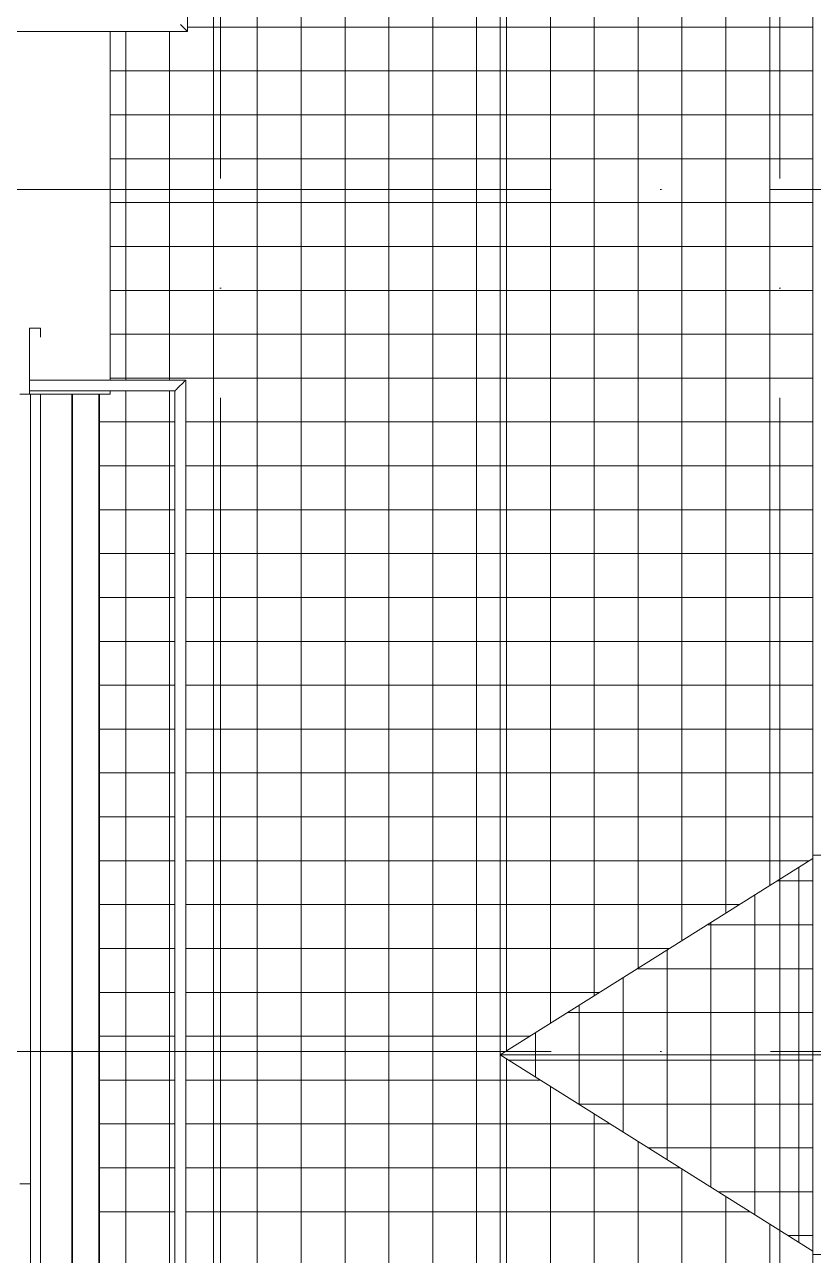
# Model space of a CAD drawing. Header units: millimetres. Extents: x -421858 to 614926, y -468665 to 141641.
# Drawn here: x 275753 to 279349, y 677 to 6288 of the extents above; entities that cross this region are included whole.
import ezdxf

# ---------------------------------------------------------------- set-up
doc = ezdxf.new("R2010")
doc.units = ezdxf.units.MM
doc.linetypes.add('ADSK_Линия сетки', pattern=[25, 20, -2.5, 0, -2.5])
for name, color, linetype, lineweight in [('Крыша', 7, 'Continuous', 9), ('Крыша штриховка', 7, 'Continuous', 9), ('Лестницы', 252, 'Continuous', 9), ('Ограждение', 252, 'Continuous', 9), ('Оси', 252, 'Continuous', 9), ('Перекрытие', 252, 'Continuous', 18)]:
    doc.layers.add(name, color=color, linetype=linetype, lineweight=lineweight)

# ---------------------------------------------------------------- blocks, each defined once
blk = doc.blocks.new('3 этаж')
at = {"layer": 'Крыша', "color": 251, "true_color": 0x636466}
for p, q in [((277920.8, -2256.4), (277920.8, 8484.6)), ((275968.8, 4603.2), (275968.8, -2256.4)), ((275970.8, -2256.4), (275970.8, 4603.2)), ((276091.8, -2256.4), (276091.8, 4603.2)), ((276093.8, -2256.4), (276093.8, 4603.2)), ((279345.8, 2486.2), (277920.8, 1591.6)), ((279345.8, 1591.6), (277920.8, 1591.6)), ((277920.8, 1591.6), (279345.8, 696.9))]:
    blk.add_line(p, q, dxfattribs=at)
at = {"layer": 'Крыша штриховка', "color": 251, "linetype": 'Continuous', "true_color": 0x636466}
for p, q in [((276613.9, 12209.6), (276613.9, -2256.4)), ((276813.8, 12209.6), (276813.8, -2256.4)), ((277013.8, 12209.6), (277013.8, -2256.4)), ((277213.7, 12209.6), (277213.7, -2256.4)), ((278550, 1986.6), (278550, 12209.6)), ((278749.9, 2112.1), (278749.9, 12209.6)), ((278949.9, 2237.6), (278949.9, 12209.6)), ((279149.8, 2363.2), (279149.8, 12209.6)), ((277413.7, 8484.6), (277413.7, -2256.4)), ((277613.7, 8483.8), (277613.7, -2256.4)), ((277813.6, 8484.3), (277813.6, -2256.4)), ((277950.1, 1610), (277950.1, 8484.6)), ((278150, 1735.5), (278150, 8484.6)), ((278350, 1861), (278350, 8484.6)), ((276213.9, 6256.2), (276213.9, 4667.5)), ((276413.9, 6256.2), (276413.9, 4667)), ((276494.9, 6276.3), (277920.8, 6276.3)), ((279345.8, 6276.3), (277920.8, 6276.3)), ((276142.9, 6076.3), (277920.8, 6076.3)), ((279345.8, 6076.3), (277920.8, 6076.3)), ((276142.9, 5876.3), (277920.8, 5876.3)), ((279345.8, 5876.3), (277920.8, 5876.3)), ((276142.9, 5676.3), (277920.8, 5676.3)), ((279345.8, 5676.3), (277920.8, 5676.3)), ((276142.9, 5476.3), (277920.8, 5476.3)), ((279345.8, 5476.3), (277920.8, 5476.3)), ((276142.9, 5276.3), (277920.8, 5276.3)), ((279345.8, 5276.3), (277920.8, 5276.3)), ((276142.9, 5076.3), (277920.8, 5076.3)), ((279345.8, 5076.3), (277920.8, 5076.3)), ((276142.9, 4876.3), (277920.8, 4876.3)), ((279345.8, 4876.3), (277920.8, 4876.3)), ((276142.9, 4676.3), (277920.8, 4676.3)), ((279345.8, 4676.3), (277920.8, 4676.3)), ((276213.9, 4617.7), (276213.9, -2256.4)), ((276413.9, 4617.7), (276413.9, -2256.4)), ((276093.8, 4476.3), (276437.9, 4476.3)), ((276487.9, 4476.3), (277920.8, 4476.3)), ((279345.8, 4476.3), (277920.8, 4476.3)), ((276093.8, 4276.3), (276437.9, 4276.3)), ((276487.9, 4276.3), (277920.8, 4276.3)), ((279345.8, 4276.3), (277920.8, 4276.3)), ((276093.8, 4076.3), (276437.9, 4076.3)), ((276487.9, 4076.3), (277920.8, 4076.3)), ((279345.8, 4076.3), (277920.8, 4076.3)), ((276093.8, 3876.3), (276437.9, 3876.3)), ((276487.9, 3876.3), (277920.8, 3876.3)), ((279345.8, 3876.3), (277920.8, 3876.3)), ((276093.8, 3676.3), (276437.9, 3676.3)), ((276487.9, 3676.3), (277920.8, 3676.3)), ((279345.8, 3676.3), (277920.8, 3676.3)), ((276093.8, 3476.3), (276437.9, 3476.3)), ((276487.9, 3476.3), (277920.8, 3476.3)), ((279345.8, 3476.3), (277920.8, 3476.3)), ((276093.8, 3276.3), (276437.9, 3276.3)), ((276487.9, 3276.3), (277920.8, 3276.3)), ((279345.8, 3276.3), (277920.8, 3276.3)), ((276093.8, 3076.3), (276437.9, 3076.3)), ((276487.9, 3076.3), (277920.8, 3076.3)), ((279345.8, 3076.3), (277920.8, 3076.3)), ((276093.8, 2876.3), (276437.9, 2876.3)), ((276487.9, 2876.3), (277920.8, 2876.3)), ((279345.8, 2876.3), (277920.8, 2876.3)), ((276093.8, 2676.3), (276437.9, 2676.3)), ((276487.9, 2676.3), (277920.8, 2676.3)), ((279345.8, 2676.3), (277920.8, 2676.3)), ((276093.8, 2476.3), (276437.9, 2476.3)), ((276487.9, 2476.3), (277920.8, 2476.3)), ((279330, 2476.3), (277920.8, 2476.3)), ((279281.8, 2446), (279281.8, 1591.6)), ((279345.8, 2384.1), (279183.2, 2384.1)), ((279081.8, 2320.4), (279081.8, 1591.6)), ((276093.8, 2276.3), (276437.9, 2276.3)), ((276487.9, 2276.3), (277920.8, 2276.3)), ((279011.5, 2276.3), (277920.8, 2276.3)), ((278881.8, 2194.9), (278881.8, 1591.6)), ((279345.8, 2184.2), (278864.8, 2184.2)), ((276093.8, 2076.3), (276437.9, 2076.3)), ((276487.9, 2076.3), (277920.8, 2076.3)), ((278692.9, 2076.3), (277920.8, 2076.3)), ((278681.8, 2069.3), (278681.8, 1591.6)), ((279345.8, 1984.3), (278546.4, 1984.3)), ((278481.8, 1943.7), (278481.8, 1591.6)), ((276093.8, 1876.3), (276437.9, 1876.3)), ((276487.9, 1876.3), (277920.8, 1876.3)), ((278374.3, 1876.3), (277920.8, 1876.3)), ((278281.8, 1818.2), (278281.8, 1591.6)), ((279345.8, 1784.4), (278228, 1784.4)), ((278081.8, 1692.6), (278081.8, 1591.6)), ((276093.8, 1676.3), (276437.9, 1676.3)), ((276487.9, 1676.3), (277920.8, 1676.3)), ((278055.7, 1676.3), (277920.8, 1676.3)), ((277950.1, -2256.4), (277950.1, 1573.2)), ((278081.8, 1490.5), (278081.8, 1591.6)), ((278281.8, 1364.9), (278281.8, 1591.6)), ((278481.8, 1239.4), (278481.8, 1591.6)), ((278681.8, 1113.8), (278681.8, 1591.6)), ((278881.8, 988.2), (278881.8, 1591.6)), ((279081.8, 862.7), (279081.8, 1591.6)), ((279281.8, 737.1), (279281.8, 1591.6)), ((277959.6, 1567.2), (279345.8, 1567.2)), ((276093.8, 1476.3), (276437.9, 1476.3)), ((276487.9, 1476.3), (277920.8, 1476.3)), ((278104.4, 1476.3), (277920.8, 1476.3)), ((278150, -2256.4), (278150, 1447.6)), ((278278, 1367.3), (279345.8, 1367.3)), ((278350, -2256.4), (278350, 1322.1)), ((276093.8, 1276.3), (276437.9, 1276.3)), ((276487.9, 1276.3), (277920.8, 1276.3)), ((278423, 1276.3), (277920.8, 1276.3)), ((278550, -2256.4), (278550, 1196.6)), ((278596.4, 1167.4), (279345.8, 1167.4)), ((276093.8, 1076.3), (276437.9, 1076.3)), ((276487.9, 1076.3), (277920.8, 1076.3)), ((278741.5, 1076.3), (277920.8, 1076.3)), ((278749.9, -2256.4), (278749.9, 1071)), ((278914.8, 967.5), (279345.8, 967.5)), ((278949.9, -2256.4), (278949.9, 945.5)), ((276093.8, 876.3), (276437.9, 876.3)), ((276487.9, 876.3), (277920.8, 876.3)), ((279060.1, 876.3), (277920.8, 876.3)), ((279149.8, -2256.4), (279149.8, 819.9)), ((279233.2, 767.6), (279345.8, 767.6))]:
    blk.add_line(p, q, dxfattribs=at)
at = {"layer": 'Лестницы', "color": 251, "true_color": 0x636466}
for p, q in [((275825.6, 4903.5), (275775.6, 4903.5)), ((275775.6, 4667.7), (275775.6, 4903.5)), ((275825.6, 4863.6), (275825.6, 4903.5)), ((275775.6, 4603.5), (275775.6, 4617.7)), ((275825.6, 1020.8), (275825.6, 4603.2)), ((275825.6, -586.5), (275825.6, 1020.8))]:
    blk.add_line(p, q, dxfattribs=at)
at = {"layer": 'Ограждение', "color": 251, "true_color": 0x636466}
for p, q in [((276495.8, 6256.7), (276495.8, 12209.6)), ((279345.8, 12209.6), (279345.8, 2501.5)), ((276470.8, 6281.2), (276464.3, 6287.7)), ((274221.1, 6256.2), (276496.3, 6256.2)), ((276470.8, 6281.2), (276477.3, 6274.7)), ((276477.3, 6274.7), (276483.3, 6268.7)), ((276483.3, 6268.7), (276488.6, 6263.5)), ((276488.6, 6263.5), (276492.7, 6259.6)), ((276492.7, 6259.6), (276495.3, 6257.1)), ((276495.8, 6256.7), (276494.9, 6257.4)), ((276495.3, 6257.1), (276496.3, 6256.2)), ((276488.4, 4667.7), (275775.6, 4667.7)), ((275775.6, 4666.8), (275775.6, 4667.7)), ((275775.6, 4664.3), (275775.6, 4666.8)), ((275775.6, 4660.4), (275775.6, 4664.3)), ((275775.6, 4655.2), (275775.6, 4660.4)), ((276480.8, 4660.4), (276475.5, 4655.2)), ((276484.8, 4664.3), (276480.8, 4660.4)), ((276487.5, 4666.8), (276484.8, 4664.3)), ((276487.1, 4666.5), (276487.9, 4667.2)), ((276488.4, 4667.7), (276487.5, 4666.8)), ((276487.9, -2261.4), (276487.9, 4667.2)), ((275730.6, 4603.2), (275780.6, 4603.2)), ((275775.6, 4649.2), (275775.6, 4655.2)), ((275775.6, 4642.7), (275775.6, 4649.2)), ((275775.6, 4636.2), (275775.6, 4642.7)), ((275775.6, 4630.2), (275775.6, 4636.2)), ((275775.6, 4625), (275775.6, 4630.2)), ((275775.6, 4621), (275775.6, 4625)), ((275775.6, 4618.5), (275775.6, 4621)), ((275775.6, 4617.7), (275775.6, 4618.5)), ((275775.6, 4617.7), (276438.5, 4617.7)), ((275780.6, 4603.2), (275780.6, 1003.5)), ((276437.9, 4617.2), (276438.8, 4618.2)), ((276437.9, 4617.2), (276437.9, -2261.4)), ((276438.8, 4618.2), (276441.3, 4620.8)), ((276441.3, 4620.8), (276445.3, 4624.9)), ((276445.3, 4624.9), (276450.4, 4630.1)), ((276450.4, 4630.1), (276456.5, 4636.2)), ((276456.5, 4636.2), (276462.9, 4642.7)), ((276469.4, 4649.2), (276462.9, 4642.7)), ((276475.5, 4655.2), (276469.4, 4649.2)), ((279345.8, 2501.5), (279345.8, 1591.6)), ((279345.8, 1591.6), (279345.8, 681.6)), ((275780.6, 1003.5), (275730.6, 1003.5)), ((275780.6, 1003.5), (275780.6, -541.5)), ((279345.8, 681.6), (279345.8, -2254.5))]:
    blk.add_line(p, q, dxfattribs=at)
for points in [[(279395.8, 2501.5), (279395.8, 2501.5), (279395.2, 2501.6), (279392.7, 2501.7), (279388.7, 2501.8), (279381.7, 2501.8), (279370.8, 2501.9), (279357.7, 2501.8), (279348.1, 2501.7), (279345.8, 2501.5), (279345.8, 2501.5)], [(279395.8, 1591.6), (279395.8, 1591.6), (279395.2, 1591.6), (279392.7, 1591.6), (279388.7, 1591.6), (279381.7, 1591.6), (279370.8, 1591.6), (279357.7, 1591.6), (279348.1, 1591.6), (279345.8, 1591.6), (279345.8, 1591.6)], [(279395.8, 681.6), (279395.8, 681.6), (279395.2, 681.5), (279392.7, 681.4), (279388.7, 681.4), (279381.7, 681.3), (279370.8, 681.2), (279357.7, 681.3), (279348.1, 681.4), (279345.8, 681.6), (279345.8, 681.6)]]:
    blk.add_open_spline(points, degree=3, knots=[0, 0, 0, 0, 0.083333, 0.166667, 0.25, 0.333333, 0.5, 0.666667, 0.833333, 1, 1, 1, 1], dxfattribs=at)
at = {"layer": 'Оси', "color": 251, "linetype": 'ADSK_Линия сетки', "ltscale": 200, "true_color": 0x636466}
for p, q in [((276645.8, 34587.2), (276645.8, -31389.6)), ((279195.8, 34587.2), (279195.8, -31389.6)), ((283153.2, 5536.6), (237073.5, 5536.6)), ((283153.2, 1606.6), (237073.5, 1606.6))]:
    blk.add_line(p, q, dxfattribs=at)
at = {"layer": 'Перекрытие', "color": 251, "true_color": 0x636466}
for p, q in [((276142.9, 4667.7), (276142.9, 6256.2)), ((275780.6, 4603.2), (276142.9, 4603.2)), ((276142.9, 4603.2), (276142.9, 4617.7))]:
    blk.add_line(p, q, dxfattribs=at)

msp = doc.modelspace()

# ---------------------------------------------------------------- block references
msp.add_blockref('3 этаж', (0, 0))

doc.saveas('drawing.dxf')
